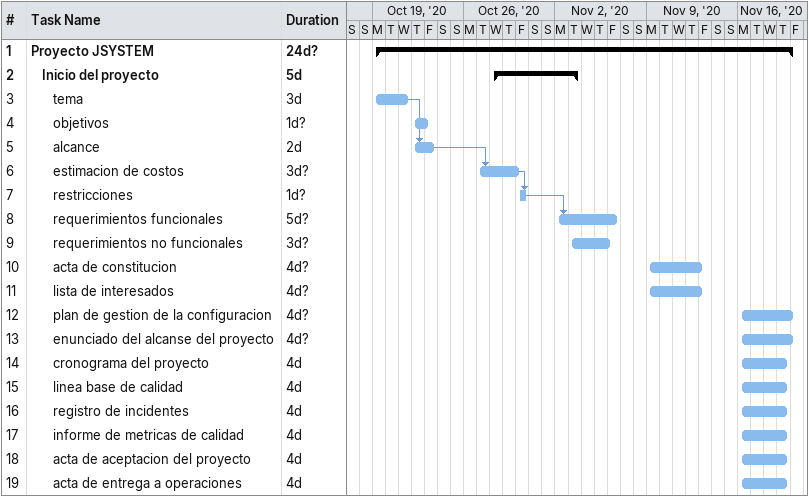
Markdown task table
| ID | Level | Task | Duration | Start | Finish | Predecessors |
|---|---|---|---|---|---|---|
| 1 | 1 | **Proyecto JSYSTEM** | 24d? | 2020-10-19 | 2020-11-20 |  |
| 2 | 2 | **Inicio del proyecto** | 5d | 2020-10-28 | 2020-11-03 |  |
| 3 | 3 | tema | 3d | 2020-10-19 | 2020-10-21 |  |
| 4 | 3 | objetivos | 1d? | 2020-10-22 | 2020-10-23 |  |
| 5 | 3 | alcance | 2d | 2020-10-22 | 2020-10-23 | 3 |
| 6 | 3 | estimacion de costos | 3d? | 2020-10-27 | 2020-10-30 | 5 |
| 7 | 3 | restricciones | 1d? | 2020-10-30 | 2020-10-30 | 6 |
| 8 | 3 | requerimientos funcionales | 5d? | 2020-11-02 | 2020-11-06 | 7 |
| 9 | 3 | requerimientos no funcionales | 3d? | 2020-11-03 | 2020-11-06 |  |
| 10 | 3 | acta de constitucion | 4d? | 2020-11-09 | 2020-11-13 |  |
| 11 | 3 | lista de interesados | 4d? | 2020-11-09 | 2020-11-13 |  |
| 12 | 3 | plan de gestion de la configuracion | 4d? | 2020-11-16 | 2020-11-20 |  |
| 13 | 3 | enunciado del alcanse del proyecto | 4d? | 2020-11-16 | 2020-11-20 |  |
| 14 | 3 | cronograma del proyecto | 4d | 2020-11-16 | 2020-11-19 |  |
| 15 | 3 | linea base de calidad | 4d | 2020-11-16 | 2020-11-19 |  |
| 16 | 3 | registro de incidentes | 4d | 2020-11-16 | 2020-11-19 |  |
| 17 | 3 | informe de metricas de calidad | 4d | 2020-11-16 | 2020-11-19 |  |
| 18 | 3 | acta de aceptacion del proyecto | 4d | 2020-11-16 | 2020-11-19 |  |
| 19 | 3 | acta de entrega a operaciones | 4d | 2020-11-16 | 2020-11-19 |  |
